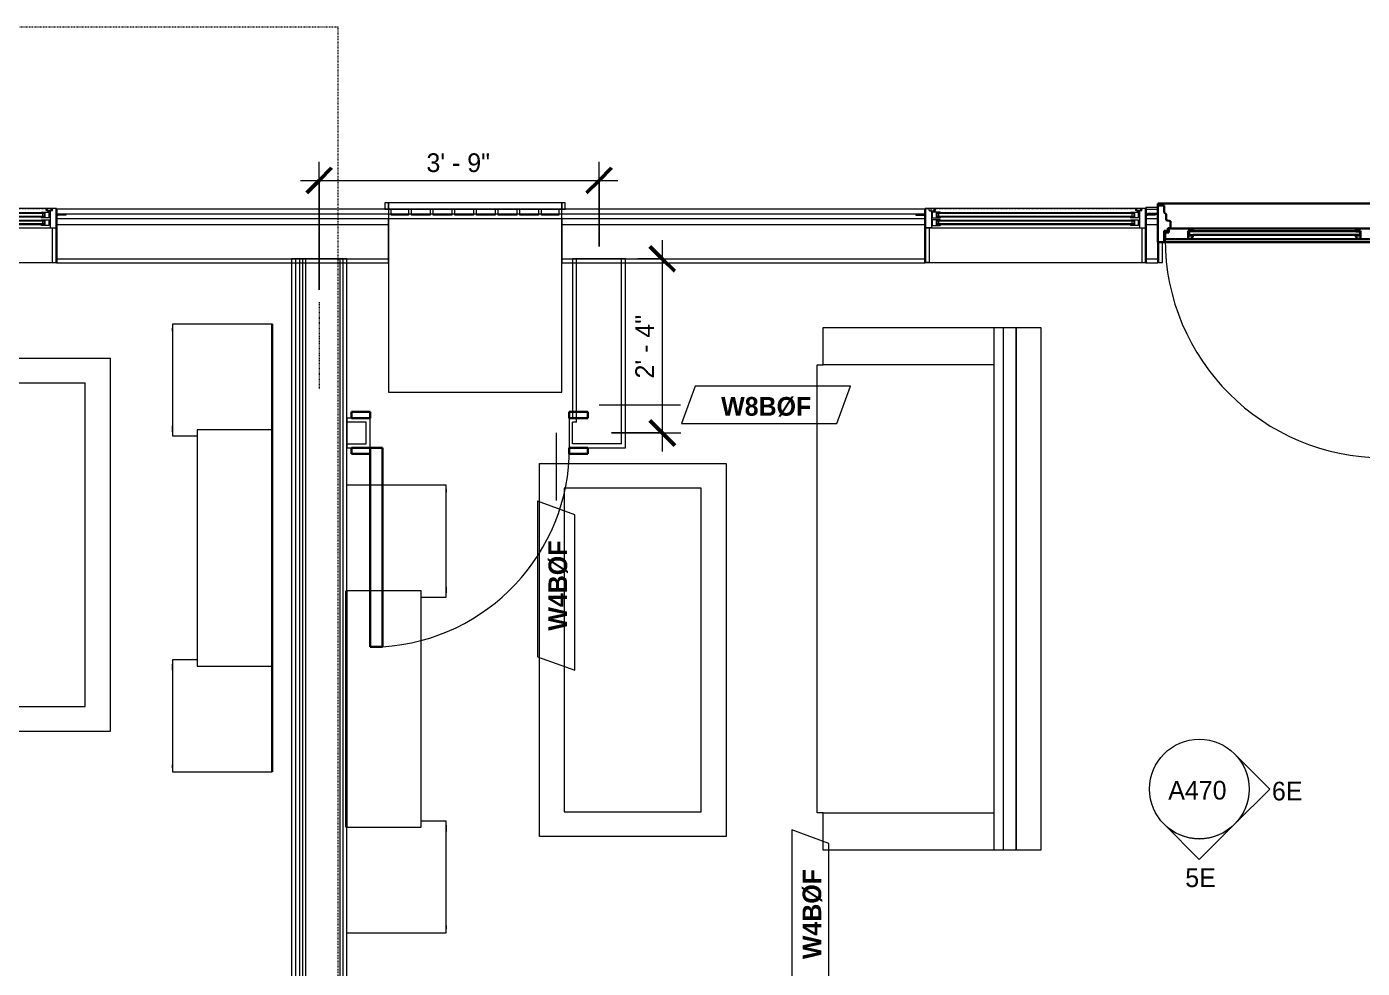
# Model space of a CAD drawing. Header units: inches. Extents: x -4010 to -1814, y 9846 to 12241.
# Drawn here: x -3184.1 to -2969.4, y 11967.6 to 12119 of the extents above; entities that cross this region are included whole.
import ezdxf

# ---------------------------------------------------------------- set-up
doc = ezdxf.new("R2010")
doc.units = ezdxf.units.IN
doc.header["$MEASUREMENT"] = 0
for name, pattern in [('Dash', [0.25, 0.125, -0.125]), ('Dash 3_32_', [0.1875, 0.09375, -0.09375]), ('Dash_2_', [0.25, 0.125, -0.125])]:
    doc.linetypes.add(name, pattern=pattern)
for name, color, linetype, lineweight in [('0-1', 7, 'Continuous', 5), ('0-2', 7, 'Continuous', 9), ('A-ANNO-DIMS', 211, 'Continuous', 9), ('A-ANNO-DIMS-32', 211, 'Continuous', 9), ('A-DETL-1', 90, 'Dash 3_32_', 18), ('A-DETL-GENF-HDLN-1', 7, 'Dash', 9), ('A-DETL-GENF-HDLN-2', 1, 'Continuous', 18), ('A-DOOR-1', 7, 'Continuous', 9), ('A-DOOR-2', 10, 'Continuous', 30), ('A-DOOR-3', 31, 'Continuous', 9), ('A-DOOR-4', 31, 'Continuous', 30), ('A-DOOR-FRAM-1', 7, 'Continuous', 9), ('A-DOOR-FRAM-2', 10, 'Continuous', 30), ('A-DOOR-FRAM-3', 31, 'Continuous', 30), ('A-DOOR-GLAZ-1', 7, 'Continuous', 9), ('A-GENM-1', 7, 'Continuous', 9), ('A-GLAZ', 151, 'Continuous', 18), ('A-GLAZ-1', 10, 'Continuous', 30), ('A-GLAZ-2', 7, 'Continuous', 9), ('A-WALL', 113, 'Continuous', 18), ('A-WALL-1', 7, 'Continuous', 9), ('A-WALL-2', 250, 'Continuous', 18), ('A-WALL-3', 113, 'Continuous', 9), ('A-WALL-IDEN', 211, 'Continuous', 9), ('G-ANNO-SYMB-3', 111, 'Continuous', 9), ('G-ANNO-SYMB-4', 111, 'Dash_2_', 9), ('I-FURN', 30, 'Continuous', 9), ('I-WALL-3', 7, 'Continuous', 9), ('I-WALL-4', 2, 'Continuous', 9)]:
    doc.layers.add(name, color=color, linetype=linetype, lineweight=lineweight)
doc.styles.add('Century Gothic', font='ufonts.com_century-gothic.ttf', dxfattribs={"height": 3})
doc.styles.add('Century Gothic_B_1', font='GOTHICB.TTF', dxfattribs={"height": 3})
doc.dimstyles.new('OD_1__HACK_2', dxfattribs={"dimscale": 12, "dimtxt": 3.132505, "dimasz": 0.333333, "dimexe": 0.25, "dimexo": 0.166667, "dimgap": 0.041667, "dimtad": 1, "dimdec": 4, "dimrnd": 0.0625, "dimzin": 3, "dimdsep": 46, "dimlunit": 4, "dimtxsty": 'Century Gothic', "dimblk1": 'OBLIQUE', "dimblk2": 'OBLIQUE', "dimsah": 1, "dimcen": 0.09, "dimdle": 0.25, "dimazin": 0, "dimtfac": 1, "dimtdec": 4, "dimtix": 1, "dimtmove": 0, "dimatfit": 3, "dimfxl": 1, "dimtvp": 1, "dimtfill": 1, "dimfrac": 2, "dimtolj": 1, "dimtzin": 0, "dimarcsym": 2})
doc.dimstyles.new('OD_1__HACK_2_1', dxfattribs={"dimscale": 12, "dimtxt": 3.132505, "dimasz": 0.333333, "dimexe": 0.25, "dimexo": 0.166667, "dimgap": 0.041667, "dimtad": 1, "dimdec": 4, "dimrnd": 0.0625, "dimzin": 3, "dimdsep": 46, "dimlunit": 4, "dimtxsty": 'Century Gothic', "dimblk1": 'OBLIQUE', "dimblk2": 'OBLIQUE', "dimsah": 1, "dimcen": 0.09, "dimdle": 0.25, "dimazin": 0, "dimtfac": 1, "dimtdec": 4, "dimtix": 1, "dimtmove": 0, "dimatfit": 3, "dimfxl": 1, "dimtvp": 1, "dimtfill": 1, "dimfrac": 2, "dimtolj": 1, "dimtzin": 0, "dimarcsym": 2})

# ---------------------------------------------------------------- blocks, each defined once
blk = doc.blocks.new('Window-Double_Hung-Marvin-Essential - ESDH3066 - 1st Floor-3090191-UNIT PLANS - 1ST FLOOR')
at = {"layer": 'A-DETL-GENF-HDLN-1'}
blk.add_line((16.1, 4.34), (-16.5, 4.34), dxfattribs=at)
at = {"layer": 'A-DETL-GENF-HDLN-2'}
for p, q in [((-17.75, 4.41), (-17.16, 4.41)), ((-17.75, 4.41), (-17.75, 1.31)), ((-17.08, 4), (-17.16, 4.41)), ((-16.85, 4.37), (-16.85, 4)), ((-16.3, 4.37), (-16.85, 4.37)), ((-16.3, 4.14), (-16.3, 4.37)), ((-16.18, 4.34), (-16.1, 4.34)), ((-16.18, 4.34), (-16.18, 4.14)), ((-16.1, 4.09), (-16.1, 4.34)), ((16.18, 4.34), (16.1, 4.34)), ((16.1, 4.09), (16.1, 4.34)), ((16.18, 4.34), (16.18, 4.14)), ((16.3, 4.14), (16.3, 4.37)), ((16.3, 4.37), (16.85, 4.37)), ((16.85, 4.37), (16.85, 4)), ((17.08, 4), (17.16, 4.41)), ((17.75, 4.41), (17.16, 4.41)), ((17.75, 4.41), (17.75, 1.31)), ((-19.25, 3.36), (-19.25, 3.31)), ((-17.75, 3.36), (-19.25, 3.36)), ((-19.25, 3.31), (-17.9, 3.31)), ((-17.9, 3.31), (-17.9, 3.2)), ((-17.9, 3.2), (-17.75, 3.2)), ((-17.08, 4), (-16.19, 4)), ((-16.38, 3.9), (-16.72, 3.9)), ((-16.72, 3.9), (-16.72, 1.31)), ((-15.34, 3.81), (-16.56, 3.81)), ((-16.56, 2.87), (-16.56, 3.81)), ((-16.56, 2.87), (-15.34, 2.87)), ((-15.34, 2.59), (-16.56, 2.59)), ((-16.56, 1.66), (-16.56, 2.59)), ((-16.38, 4), (-16.38, 3.9)), ((-16.18, 4.14), (-16.3, 4.14)), ((-16.19, 4.09), (-16.1, 4.09)), ((-16.19, 4), (-16.19, 4.09)), ((-15.94, 2.99), (-15.94, 3.71)), ((-15.94, 3.71), (-15.28, 3.71)), ((-15.28, 2.99), (-15.94, 2.99)), ((-15.94, 1.77), (-15.94, 2.49)), ((-15.94, 2.49), (-15.28, 2.49)), ((-15.84, 3.01), (-15.84, 3.7)), ((-15.84, 1.79), (-15.84, 2.48)), ((-15.54, 3.13), (-15.54, 3.57)), ((-15.54, 1.92), (-15.54, 2.35)), ((-15.34, 3.81), (-15.28, 3.75)), ((-15.34, 2.87), (-15.28, 2.94)), ((-15.34, 2.59), (-15.28, 2.53)), ((-15.28, 3.71), (-15.28, 3.75)), ((-15.28, 2.94), (-15.28, 2.99)), ((-15.28, 2.49), (-15.28, 2.53)), ((15.34, 3.81), (15.28, 3.75)), ((15.28, 3.71), (15.28, 3.75)), ((15.94, 3.71), (15.28, 3.71)), ((15.28, 2.94), (15.28, 2.99)), ((15.28, 2.99), (15.94, 2.99)), ((15.34, 2.87), (15.28, 2.94)), ((15.34, 2.59), (15.28, 2.53)), ((15.28, 2.49), (15.28, 2.53)), ((15.94, 2.49), (15.28, 2.49)), ((15.34, 3.81), (16.56, 3.81)), ((16.56, 2.87), (15.34, 2.87)), ((15.34, 2.59), (16.56, 2.59)), ((15.54, 3.13), (15.54, 3.57)), ((15.54, 1.92), (15.54, 2.35)), ((15.84, 3.01), (15.84, 3.7)), ((15.84, 1.79), (15.84, 2.48)), ((15.94, 2.99), (15.94, 3.71)), ((15.94, 1.77), (15.94, 2.49)), ((16.19, 4.09), (16.1, 4.09)), ((16.18, 4.14), (16.3, 4.14)), ((16.19, 4), (16.19, 4.09)), ((17.08, 4), (16.19, 4)), ((16.38, 4), (16.38, 3.9)), ((16.38, 3.9), (16.72, 3.9)), ((16.56, 2.87), (16.56, 3.81)), ((16.56, 1.66), (16.56, 2.59)), ((16.72, 3.9), (16.72, 1.31)), ((17.75, 3.36), (19.25, 3.36)), ((17.9, 3.2), (17.75, 3.2)), ((17.9, 3.31), (17.9, 3.2)), ((19.25, 3.31), (17.9, 3.31)), ((19.25, 3.36), (19.25, 3.31)), ((-16.72, 1.31), (-17.75, 1.31)), ((-17.13, 1.28), (-17.13, -4.31)), ((-16.56, 1.66), (-15.34, 1.66)), ((-15.28, 1.77), (-15.94, 1.77)), ((-15.34, 1.66), (-15.28, 1.72)), ((-15.28, 1.72), (-15.28, 1.77)), ((15.28, 1.72), (15.28, 1.77)), ((15.28, 1.77), (15.94, 1.77)), ((15.34, 1.66), (15.28, 1.72)), ((16.56, 1.66), (15.34, 1.66)), ((16.72, 1.31), (17.75, 1.31)), ((17.12, -4.31), (17.12, 1.28)), ((-17.13, -4.31), (-17.75, -4.31)), ((17.12, -4.31), (17.75, -4.31))]:
    blk.add_line(p, q, dxfattribs=at)
at = {"layer": 'A-GLAZ'}
for p, q in [((15.84, 3.7), (-15.84, 3.7)), ((15.84, 3.57), (-15.84, 3.57)), ((15.84, 3.13), (-15.84, 3.13)), ((15.84, 3.01), (-15.84, 3.01)), ((15.84, 2.48), (-15.84, 2.48)), ((15.84, 2.35), (-15.84, 2.35)), ((15.84, 1.92), (-15.84, 1.92)), ((15.84, 1.79), (-15.84, 1.79))]:
    blk.add_line(p, q, dxfattribs=at)
at = {"layer": 'A-GLAZ-1'}
for p, q in [((-17.75, 4.41), (-17.75, 1.31)), ((17.75, 1.31), (17.75, 4.41)), ((-17.75, 1.28), (-17.75, -4.31)), ((17.75, -4.31), (17.75, 1.28))]:
    blk.add_line(p, q, dxfattribs=at)
at = {"layer": 'A-GLAZ-2'}
for p, q in [((17.75, 4.41), (-17.75, 4.41)), ((19.62, 4.56), (17.75, 4.56)), ((17.75, 4.56), (17.75, 4.41)), ((17.75, 4.31), (19.62, 4.31)), ((19.62, 4.31), (19.62, 4.56)), ((-17.75, 1.31), (17.75, 1.31)), ((-17.75, -4.31), (17.75, -4.31))]:
    blk.add_line(p, q, dxfattribs=at)
blk = doc.blocks.new('V-Series_EWC4_SPVU_RFA_2015 - 1ST FLOOR-2484708-UNIT PLANS - 1ST FLOOR')
at = {"layer": 'A-GENM-1'}
for p, q in [((-3126, 12090.69), (-3126.56, 12090.69)), ((-3126.56, 12090.69), (-3126.56, 12089.69)), ((-3126.56, 12089.69), (-3126, 12089.69)), ((-3098.12, 12090.69), (-3126, 12090.69)), ((-3126, 12090.69), (-3126, 12089.69)), ((-3126, 12089.69), (-3126, 12090.69)), ((-3126, 12089.69), (-3098.12, 12089.69)), ((-3126, 12089.69), (-3126, 12060.25)), ((-3125.56, 12089.69), (-3126, 12089.69)), ((-3125.56, 12088.69), (-3125.56, 12089.69)), ((-3122.26, 12089.69), (-3122.76, 12089.69)), ((-3122.76, 12089.69), (-3122.76, 12088.69)), ((-3122.26, 12088.69), (-3122.26, 12089.69)), ((-3118.78, 12089.69), (-3119.28, 12089.69)), ((-3119.28, 12089.69), (-3119.28, 12088.69)), ((-3118.78, 12088.69), (-3118.78, 12089.69)), ((-3115.3, 12089.69), (-3115.8, 12089.69)), ((-3115.8, 12089.69), (-3115.8, 12088.69)), ((-3115.3, 12088.69), (-3115.3, 12089.69)), ((-3111.81, 12089.69), (-3112.31, 12089.69)), ((-3112.31, 12089.69), (-3112.31, 12088.69)), ((-3111.81, 12088.69), (-3111.81, 12089.69)), ((-3108.33, 12089.69), (-3108.83, 12089.69)), ((-3108.83, 12089.69), (-3108.83, 12088.69)), ((-3108.33, 12088.69), (-3108.33, 12089.69)), ((-3104.84, 12089.69), (-3105.34, 12089.69)), ((-3105.34, 12089.69), (-3105.34, 12088.69)), ((-3104.84, 12088.69), (-3104.84, 12089.69)), ((-3101.36, 12089.69), (-3101.86, 12089.69)), ((-3101.86, 12089.69), (-3101.86, 12088.69)), ((-3101.36, 12088.69), (-3101.36, 12089.69)), ((-3098.12, 12089.69), (-3098.56, 12089.69)), ((-3098.56, 12089.69), (-3098.56, 12088.69)), ((-3098.12, 12089.69), (-3098.12, 12090.69)), ((-3097.56, 12090.69), (-3098.12, 12090.69)), ((-3098.12, 12090.69), (-3098.12, 12089.69)), ((-3098.12, 12089.69), (-3097.56, 12089.69)), ((-3098.12, 12060.25), (-3098.12, 12089.69)), ((-3097.56, 12089.69), (-3097.56, 12090.69)), ((-3122.76, 12088.69), (-3125.56, 12088.69)), ((-3119.28, 12088.69), (-3122.26, 12088.69)), ((-3115.8, 12088.69), (-3118.78, 12088.69)), ((-3112.31, 12088.69), (-3115.3, 12088.69)), ((-3108.83, 12088.69), (-3111.81, 12088.69)), ((-3105.34, 12088.69), (-3108.33, 12088.69)), ((-3101.86, 12088.69), (-3104.84, 12088.69)), ((-3098.56, 12088.69), (-3101.36, 12088.69)), ((-3126, 12060.25), (-3098.12, 12060.25))]:
    blk.add_line(p, q, dxfattribs=at)
blk = doc.blocks.new('Bayer Built Door - 37-1_2__ x 81-3_4__ - 1st floor-3089957-UNIT PLANS - 1ST FLOOR')
at = {"layer": 'A-DOOR-1'}
blk.add_line((17.56, -0.53), (17.56, -35.66), dxfattribs=at)
blk.add_arc((17.56, -0.53), 35.13, 180, 270, dxfattribs=at)
at = {"layer": 'A-DOOR-2'}
for p, q in [((-16.95, 0.54), (-17.56, 0.53)), ((-17.56, 0.53), (-17.56, -0.53)), ((-16.95, 1.19), (-16.95, 0.54)), ((-16.95, 1.19), (-13.13, 1.19)), ((-13.87, 0.78), (-13.13, 0.78)), ((-13.87, -0.53), (-13.87, 0.78)), ((-13.13, 0.03), (-13.87, 0.03)), ((-13.13, 0.87), (-13.16, 1.19)), ((13.12, 1.19), (-13.13, 1.19)), ((-13.13, 0.78), (-13.13, 0.87)), ((-13.13, -0.03), (-13.13, 0.03)), ((13.12, 0.87), (13.16, 1.19)), ((13.12, 0.78), (13.12, 0.87)), ((13.87, 0.78), (13.12, 0.78)), ((13.12, 0.03), (13.87, 0.03)), ((13.12, -0.03), (13.12, 0.03)), ((16.95, 1.19), (13.12, 1.19)), ((13.87, -0.53), (13.87, 0.78)), ((16.95, 1.19), (16.95, 0.54)), ((16.95, 0.54), (17.56, 0.53)), ((17.56, 0.53), (17.56, -0.53)), ((-17.56, -0.53), (-13.13, -0.53)), ((-13.87, -0.47), (-13.36, -0.47)), ((-13.87, -0.53), (-13.87, -0.47)), ((-13.36, -0.47), (-13.16, -0.22)), ((-13.16, -0.22), (-13.13, -0.03)), ((13.12, -0.53), (-13.13, -0.53)), ((13.16, -0.22), (13.12, -0.03)), ((17.56, -0.53), (13.12, -0.53)), ((13.36, -0.47), (13.16, -0.22)), ((13.87, -0.47), (13.36, -0.47)), ((13.87, -0.53), (13.87, -0.47))]:
    blk.add_line(p, q, dxfattribs=at)
at = {"layer": 'A-DOOR-FRAM-1'}
for p, q in [((-18, -1), (-18.63, -1)), ((-18.63, -1), (-18.63, -4.31)), ((-18, -4.31), (-18, -1)), ((18.62, -1), (18, -1)), ((18, -1), (18, -4.31)), ((18.62, -4.31), (18.62, -1)), ((-18.63, -4.31), (-18, -4.31)), ((18, -4.31), (18.62, -4.31))]:
    blk.add_line(p, q, dxfattribs=at)
at = {"layer": 'A-DOOR-FRAM-2'}
for p, q in [((18.75, 5.22), (-18.75, 5.22)), ((-18.75, 5.22), (-18.75, 4.31)), ((-18.75, 4.87), (-18.75, -1)), ((-18.75, 4.87), (-17.72, 4.87)), ((-17.72, 3.75), (-17.72, 4.87)), ((17.72, 3.75), (17.72, 4.87)), ((18.75, 4.87), (17.72, 4.87)), ((18.75, 4.31), (18.75, 5.22)), ((18.75, 4.87), (18.75, -1)), ((-20.38, 3.56), (-18.75, 3.56)), ((-17.38, 3.51), (-17.72, 3.75)), ((-17.38, 2.51), (-17.38, 3.51)), ((-16.69, 2.36), (-17.38, 2.51)), ((-16.69, 1.22), (-16.69, 2.36)), ((16.69, 2.36), (17.38, 2.51)), ((16.69, 1.22), (16.69, 2.36)), ((17.38, 3.51), (17.72, 3.75)), ((17.38, 2.51), (17.38, 3.51)), ((20.37, 3.56), (18.75, 3.56)), ((-17.72, 0.78), (-17.14, 0.78)), ((-17.72, -1), (-17.72, 0.78)), ((-17.14, 0.78), (-17.14, 1.22)), ((-17.14, 1.22), (-16.69, 1.22)), ((17.14, 1.22), (16.69, 1.22)), ((17.14, 0.78), (17.14, 1.22)), ((17.72, 0.78), (17.14, 0.78)), ((17.72, -1), (17.72, 0.78)), ((-18.37, -1), (-18.75, -1)), ((-18.75, -1), (-17.72, -1)), ((-18.75, -1), (-18.63, -1)), ((-18, -1), (18, -1)), ((18.75, -1), (17.72, -1)), ((18.62, -1), (18.75, -1))]:
    blk.add_line(p, q, dxfattribs=at)
at = {"layer": 'A-DOOR-GLAZ-1'}
for p, q in [((-13.13, 0.62), (-13.87, 0.62)), ((-13.87, 0.19), (-13.13, 0.19)), ((-13.66, 0.62), (-13.66, 0.19)), ((13.12, 0.78), (-13.13, 0.78)), ((13.12, 0.62), (-13.13, 0.62)), ((13.12, 0.19), (-13.13, 0.19)), ((13.12, 0.03), (-13.13, 0.03)), ((13.12, 0.62), (13.87, 0.62)), ((13.87, 0.19), (13.12, 0.19)), ((13.66, 0.62), (13.66, 0.19))]:
    blk.add_line(p, q, dxfattribs=at)
blk = doc.blocks.new('Window-Double_Hung-Marvin-Essential - ESDH3066 - 1st Floor-3090113-UNIT PLANS - 1ST FLOOR')
at = {"layer": 'A-DETL-GENF-HDLN-1'}
blk.add_line((16.1, 4.34), (-16.5, 4.34), dxfattribs=at)
at = {"layer": 'A-DETL-GENF-HDLN-2'}
for p, q in [((-17.75, 4.41), (-17.16, 4.41)), ((-17.75, 4.41), (-17.75, 1.31)), ((-17.08, 4), (-17.16, 4.41)), ((-16.85, 4.37), (-16.85, 4)), ((-16.3, 4.37), (-16.85, 4.37)), ((-16.3, 4.14), (-16.3, 4.37)), ((-16.18, 4.34), (-16.1, 4.34)), ((-16.18, 4.34), (-16.18, 4.14)), ((-16.1, 4.09), (-16.1, 4.34)), ((16.18, 4.34), (16.1, 4.34)), ((16.1, 4.09), (16.1, 4.34)), ((16.18, 4.34), (16.18, 4.14)), ((16.3, 4.14), (16.3, 4.37)), ((16.3, 4.37), (16.85, 4.37)), ((16.85, 4.37), (16.85, 4)), ((17.08, 4), (17.16, 4.41)), ((17.75, 4.41), (17.16, 4.41)), ((17.75, 4.41), (17.75, 1.31)), ((-19.25, 3.36), (-19.25, 3.31)), ((-17.75, 3.36), (-19.25, 3.36)), ((-19.25, 3.31), (-17.9, 3.31)), ((-17.9, 3.31), (-17.9, 3.2)), ((-17.9, 3.2), (-17.75, 3.2)), ((-17.08, 4), (-16.19, 4)), ((-16.38, 3.9), (-16.72, 3.9)), ((-16.72, 3.9), (-16.72, 1.31)), ((-15.34, 3.81), (-16.56, 3.81)), ((-16.56, 2.87), (-16.56, 3.81)), ((-16.56, 2.87), (-15.34, 2.87)), ((-15.34, 2.59), (-16.56, 2.59)), ((-16.56, 1.66), (-16.56, 2.59)), ((-16.38, 4), (-16.38, 3.9)), ((-16.18, 4.14), (-16.3, 4.14)), ((-16.19, 4.09), (-16.1, 4.09)), ((-16.19, 4), (-16.19, 4.09)), ((-15.94, 2.99), (-15.94, 3.71)), ((-15.94, 3.71), (-15.28, 3.71)), ((-15.28, 2.99), (-15.94, 2.99)), ((-15.94, 1.77), (-15.94, 2.49)), ((-15.94, 2.49), (-15.28, 2.49)), ((-15.84, 3.01), (-15.84, 3.7)), ((-15.84, 1.79), (-15.84, 2.48)), ((-15.54, 3.13), (-15.54, 3.57)), ((-15.54, 1.92), (-15.54, 2.35)), ((-15.34, 3.81), (-15.28, 3.75)), ((-15.34, 2.87), (-15.28, 2.94)), ((-15.34, 2.59), (-15.28, 2.53)), ((-15.28, 3.71), (-15.28, 3.75)), ((-15.28, 2.94), (-15.28, 2.99)), ((-15.28, 2.49), (-15.28, 2.53)), ((15.34, 3.81), (15.28, 3.75)), ((15.28, 3.71), (15.28, 3.75)), ((15.94, 3.71), (15.28, 3.71)), ((15.28, 2.94), (15.28, 2.99)), ((15.28, 2.99), (15.94, 2.99)), ((15.34, 2.87), (15.28, 2.94)), ((15.34, 2.59), (15.28, 2.53)), ((15.28, 2.49), (15.28, 2.53)), ((15.94, 2.49), (15.28, 2.49)), ((15.34, 3.81), (16.56, 3.81)), ((16.56, 2.87), (15.34, 2.87)), ((15.34, 2.59), (16.56, 2.59)), ((15.54, 3.13), (15.54, 3.57)), ((15.54, 1.92), (15.54, 2.35)), ((15.84, 3.01), (15.84, 3.7)), ((15.84, 1.79), (15.84, 2.48)), ((15.94, 2.99), (15.94, 3.71)), ((15.94, 1.77), (15.94, 2.49)), ((16.19, 4.09), (16.1, 4.09)), ((16.18, 4.14), (16.3, 4.14)), ((16.19, 4), (16.19, 4.09)), ((17.08, 4), (16.19, 4)), ((16.38, 4), (16.38, 3.9)), ((16.38, 3.9), (16.72, 3.9)), ((16.56, 2.87), (16.56, 3.81)), ((16.56, 1.66), (16.56, 2.59)), ((16.72, 3.9), (16.72, 1.31)), ((17.75, 3.36), (19.25, 3.36)), ((17.9, 3.2), (17.75, 3.2)), ((17.9, 3.31), (17.9, 3.2)), ((19.25, 3.31), (17.9, 3.31)), ((19.25, 3.36), (19.25, 3.31)), ((-16.72, 1.31), (-17.75, 1.31)), ((-17.13, 1.28), (-17.13, -4.31)), ((-16.56, 1.66), (-15.34, 1.66)), ((-15.28, 1.77), (-15.94, 1.77)), ((-15.34, 1.66), (-15.28, 1.72)), ((-15.28, 1.72), (-15.28, 1.77)), ((15.28, 1.72), (15.28, 1.77)), ((15.28, 1.77), (15.94, 1.77)), ((15.34, 1.66), (15.28, 1.72)), ((16.56, 1.66), (15.34, 1.66)), ((16.72, 1.31), (17.75, 1.31)), ((17.12, -4.31), (17.12, 1.28)), ((-17.13, -4.31), (-17.75, -4.31)), ((17.12, -4.31), (17.75, -4.31))]:
    blk.add_line(p, q, dxfattribs=at)
at = {"layer": 'A-GLAZ'}
for p, q in [((15.84, 3.7), (-15.84, 3.7)), ((15.84, 3.57), (-15.84, 3.57)), ((15.84, 3.13), (-15.84, 3.13)), ((15.84, 3.01), (-15.84, 3.01)), ((15.84, 2.48), (-15.84, 2.48)), ((15.84, 2.35), (-15.84, 2.35)), ((15.84, 1.92), (-15.84, 1.92)), ((15.84, 1.79), (-15.84, 1.79))]:
    blk.add_line(p, q, dxfattribs=at)
at = {"layer": 'A-GLAZ-1'}
for p, q in [((-17.75, 4.41), (-17.75, 1.31)), ((17.75, 1.31), (17.75, 4.41)), ((-17.75, 1.28), (-17.75, -4.31)), ((17.75, -4.31), (17.75, 1.28))]:
    blk.add_line(p, q, dxfattribs=at)
at = {"layer": 'A-GLAZ-2'}
for p, q in [((17.75, 4.41), (-17.75, 4.41)), ((-17.75, 1.31), (17.75, 1.31)), ((-17.75, -4.31), (17.75, -4.31))]:
    blk.add_line(p, q, dxfattribs=at)
blk = doc.blocks.new('CTR - 1st Phase - Shell_rvt-1-UNIT PLANS - 1ST FLOOR')
at = {"layer": 'A-WALL-1'}
for p, q in [((-3039.67, 12089.69), (-3179.37, 12089.69)), ((-3002.27, 12089.69), (-3002.3, 12089.69)), ((-3002.27, 12081.06), (-3002.27, 12089.69)), ((-3126, 12081.06), (-3126, 12088.19)), ((-3126, 12088.19), (-3098.12, 12088.19)), ((-3098.12, 12088.19), (-3098.12, 12081.06)), ((-3179.37, 12086.69), (-3179.37, 12086.66)), ((-3039.67, 12086.66), (-3039.67, 12086.69)), ((-3004.17, 12086.69), (-3004.17, 12086.66)), ((-3179.37, 12081.06), (-3126, 12081.06)), ((-3098.12, 12081.06), (-3039.67, 12081.06)), ((-3004.17, 12081.06), (-3002.27, 12081.06))]:
    blk.add_line(p, q, dxfattribs=at)
at = {"layer": 'A-WALL-2'}
for p, q in [((-3179.37, 12088.94), (-3039.67, 12088.94)), ((-3179.37, 12088.19), (-3126, 12088.19)), ((-3179.37, 12087.19), (-3126, 12087.19)), ((-3098.12, 12088.19), (-3039.67, 12088.19)), ((-3098.12, 12087.19), (-3039.67, 12087.19)), ((-3004.17, 12088.94), (-3002.27, 12088.94)), ((-3004.17, 12088.19), (-3002.27, 12088.19)), ((-3004.17, 12087.19), (-3002.27, 12087.19)), ((-3179.37, 12081.69), (-3126, 12081.69)), ((-3098.12, 12081.69), (-3039.67, 12081.69)), ((-3004.17, 12081.69), (-3002.27, 12081.69))]:
    blk.add_line(p, q, dxfattribs=at)
at = {"layer": '0-2'}
for name, p in [('Window-Double_Hung-Marvin-Essential - ESDH3066 - 1st Floor-3090113-UNIT PLANS - 1ST FLOOR', (-3197.12, 12085.38)), ('V-Series_EWC4_SPVU_RFA_2015 - 1ST FLOOR-2484708-UNIT PLANS - 1ST FLOOR', (0, 0)), ('Window-Double_Hung-Marvin-Essential - ESDH3066 - 1st Floor-3090191-UNIT PLANS - 1ST FLOOR', (-3021.92, 12085.38)), ('Bayer Built Door - 37-1_2__ x 81-3_4__ - 1st floor-3089957-UNIT PLANS - 1ST FLOOR', (-2983.52, 12085.38))]:
    blk.add_blockref(name, p, dxfattribs=at)
blk = doc.blocks.new('CTR - 1st Phase - Common Walls_rvt-1-UNIT PLANS - 1ST FLOOR')
at = {"layer": 'A-WALL-2'}
for p, q in [((-3140.94, 12081.69), (-3140.94, 11845.74)), ((-3140.31, 12081.69), (-3140.31, 11845.74)), ((-3139.81, 12081.69), (-3139.81, 11845.74)), ((-3139.31, 12081.69), (-3139.31, 11845.74)), ((-3133.81, 12081.69), (-3133.81, 11743.36)), ((-3133.31, 12081.69), (-3133.31, 11743.36))]:
    blk.add_line(p, q, dxfattribs=at)
at = {"layer": 'I-WALL-3'}
for p, q in [((-3132.69, 12081.69), (-3141.56, 12081.69)), ((-3141.56, 12081.69), (-3141.56, 11846.36)), ((-3132.69, 12028.3), (-3132.69, 12081.69)), ((-3132.69, 11743.36), (-3132.69, 11990.3))]:
    blk.add_line(p, q, dxfattribs=at)
blk = doc.blocks.new('Entertainment_Center_14771 - Entertainment_Center_14771-3403083-UNIT PLANS - 1ST FLOOR')
at = {"layer": 'I-FURN'}
for p, q in [((-18, 10), (-36, 10)), ((-36, 10), (-36, -6)), ((-34.85, 10.03), (-35.34, 10.03)), ((-35.34, 10.03), (-35.34, 10)), ((-34.85, 10), (-34.85, 10.03)), ((-18.66, 10.03), (-19.66, 10.03)), ((-19.66, 10.03), (-19.66, 10)), ((-18.66, 10), (-18.66, 10.03)), ((-18, 6), (-18, 10)), ((36, 10), (18, 10)), ((18, 10), (18, 6)), ((18.66, 10.03), (18.66, 10)), ((19.66, 10.03), (18.66, 10.03)), ((19.66, 10), (19.66, 10.03)), ((35.34, 10.03), (34.85, 10.03)), ((34.85, 10.03), (34.85, 10)), ((35.34, 10), (35.34, 10.03)), ((36, -6), (36, 10)), ((19, 6), (-19, 6)), ((-19, 6), (-19, -6)), ((19, -6), (19, 6)), ((-36, -6), (-19, -6)), ((-36, -6.12), (-36, -6)), ((-36, -6), (-19, -6)), ((-19, -6.12), (-36, -6.12)), ((-19, -6), (19, -6)), ((-19, -6.12), (-19, -6)), ((-19, -6), (19, -6)), ((19, -6.12), (-19, -6.12)), ((19, -6), (36, -6)), ((19, -6), (19, -6.12)), ((19, -6), (36, -6)), ((36, -6.12), (19, -6.12)), ((36, -6.12), (36, -6))]:
    blk.add_line(p, q, dxfattribs=at)
blk = doc.blocks.new('Table-Coffee - one-1372853-UNIT PLANS - 1ST FLOOR')
at = {"layer": 'I-FURN'}
for p, q in [((-29.28, 11.25), (30.72, 11.25)), ((-29.28, -18.75), (-29.28, 11.25)), ((30.72, 11.25), (30.72, -18.75)), ((26.72, 7.25), (-25.28, 7.25)), ((-25.28, 7.25), (-25.28, -14.75)), ((26.72, -14.75), (26.72, 7.25)), ((-25.28, -14.75), (26.72, -14.75)), ((30.72, -18.75), (-29.28, -18.75))]:
    blk.add_line(p, q, dxfattribs=at)
blk = doc.blocks.new('Entertainment_Center_14771 - Entertainment_Center_14771-V72-UNIT PLANS - 1ST FLOOR')
at = {"layer": 'I-FURN'}
for p, q in [((-18, 10), (-36, 10)), ((-36, 10), (-36, -5.99)), ((-34.85, 10.03), (-35.34, 10.03)), ((-35.34, 10.03), (-35.34, 10)), ((-34.85, 10), (-34.85, 10.03)), ((-18.66, 10.03), (-19.66, 10.03)), ((-19.66, 10.03), (-19.66, 10)), ((-18.66, 10), (-18.66, 10.03)), ((-18, 6), (-18, 10)), ((36, 10), (18, 10)), ((18, 10), (18, 6)), ((18.66, 10.03), (18.66, 10)), ((19.66, 10.03), (18.66, 10.03)), ((19.66, 10), (19.66, 10.03)), ((35.34, 10.03), (34.85, 10.03)), ((34.85, 10.03), (34.85, 10)), ((35.34, 10), (35.34, 10.03)), ((36, -5.99), (36, 10)), ((19, 6), (-19, 6)), ((-19, 6), (-19, -6)), ((19, -6), (19, 6)), ((-19, -6), (19, -6)), ((-19, -6.12), (-19, -6)), ((-19, -6), (19, -6)), ((19, -6.12), (-19, -6.12)), ((19, -6), (19, -6.12))]:
    blk.add_line(p, q, dxfattribs=at)
blk = doc.blocks.new('Couch-Both_Arms-Generic - 1-1372852-UNIT PLANS - 1ST FLOOR')
at = {"layer": 'I-FURN'}
for p, q in [((-42, 17.5), (-36, 17.5)), ((-42, -10), (-42, 17.5)), ((-36, 18.5), (36, 18.5)), ((-36, 17.5), (-36, 18.5)), ((-36, 17.5), (-36, -10)), ((36, 18.5), (36, 17.5)), ((36, 17.5), (42, 17.5)), ((36, -10), (36, 17.5)), ((42, 17.5), (42, -10)), ((-42, -10), (42, -10)), ((-42, -13.5), (-42, -10)), ((42, -10), (42, -13.5)), ((-42, -11.5), (42, -11.5)), ((-42, -13.5), (42, -13.5)), ((-42, -17.5), (-42, -13.5)), ((42, -13.5), (-42, -13.5)), ((42, -13.5), (42, -17.5)), ((42, -17.5), (-42, -17.5))]:
    blk.add_line(p, q, dxfattribs=at)
blk = doc.blocks.new('SWING - SINGLE - FLUSH - 32_ x 80_ - MAGIC PAK DOOR - ACOUSTICAL SEAL-3931467-UNIT PLANS - 1ST FLOOR')
at = {"layer": 'A-DOOR-3'}
blk.add_arc((16, 2.37), 32.07, 93.5759, 180, dxfattribs=at)
at = {"layer": 'A-DOOR-4'}
for p, q in [((14, 2.37), (14, 34.38)), ((16, 34.38), (14, 34.38)), ((16, 2.37), (16, 34.38)), ((16, 2.37), (14, 2.37))]:
    blk.add_line(p, q, dxfattribs=at)
at = {"layer": 'A-DOOR-FRAM-3'}
for p, q in [((-16, 3.37), (-19, 3.37)), ((-19, 3.37), (-19, 2.37)), ((-19, 2.37), (-16, 2.37)), ((-16, 2.37), (-16, 3.37)), ((19, 3.37), (16, 3.37)), ((16, 3.37), (16, 2.37)), ((16, 2.37), (19, 2.37)), ((19, 2.37), (19, 3.37)), ((-16, -2.38), (-19, -2.38)), ((-19, -2.38), (-19, -3.38)), ((-19, -3.38), (-16, -3.38)), ((-16, -3.38), (-16, -2.38)), ((19, -2.38), (16, -2.38)), ((16, -2.38), (16, -3.38)), ((16, -3.38), (19, -3.38)), ((19, -3.38), (19, -2.38))]:
    blk.add_line(p, q, dxfattribs=at)
blk = doc.blocks.new('Elevation - Filled Arrow-152140-UNIT PLANS - 1ST FLOOR')
at = {"layer": 'G-ANNO-SYMB-3'}
for start, end in [(360, 180), (180, 360)]:
    blk.add_arc((0, 0), 0.25, start, end, dxfattribs=at)
blk = doc.blocks.new('Elevation - Filled Arrow-151867-UNIT PLANS - 1ST FLOOR')
at = {"layer": 'G-ANNO-SYMB-3'}
for p, q in [((0, 0.3536), (-0.1768, 0.1768)), ((0.1768, 0.1768), (0, 0.3536))]:
    blk.add_line(p, q, dxfattribs=at)
blk.add_arc((0, 0), 0.25, 45, 135, dxfattribs=at)
blk = doc.blocks.new('DIMBLOCK203-UNIT PLANS - 1ST FLOOR')
at = {"layer": 'A-ANNO-DIMS-32'}
for p, q in [((-3137.12, 12076.72), (-3137.12, 12097.3)), ((-3092.12, 12083.69), (-3092.12, 12097.3)), ((-3140.12, 12094.3), (-3089.12, 12094.3)), ((-3137.12, 12094.3), (-3137.12, 12076.72)), ((-3092.12, 12094.3), (-3092.12, 12083.69))]:
    blk.add_line(p, q, dxfattribs=at)
at = {"layer": 'A-ANNO-DIMS-32', "lineweight": 50}
for p, q in [((-3137.12, 12094.3), (-3135.12, 12096.3)), ((-3092.12, 12094.3), (-3090.12, 12096.3)), ((-3137.12, 12094.3), (-3139.12, 12092.3)), ((-3092.12, 12094.3), (-3094.12, 12092.3))]:
    blk.add_line(p, q, dxfattribs=at)
at = {"layer": 'A-ANNO-DIMS-32', "color": 0, "insert": (-3119.87, 12098.64), "char_height": 3, "width": 12.5897, "attachment_point": 1, "line_spacing_factor": 0.984502, "style": 'Century Gothic', "bg_fill": 3, "box_fill_scale": 1.25, "bg_fill_color": 256, "bg_fill_true_color": 13158600, "bg_fill_transparency": 0}
blk.add_mtext('3\' - 9"', dxfattribs=at)
blk = doc.blocks.new('_Oblique')
at = {"color": 0, "linetype": 'ByBlock', "lineweight": -2}
blk.add_line((-0.5, -0.5), (0.5, 0.5), dxfattribs=at)
blk = doc.blocks.new('DIMBLOCK294-UNIT PLANS - 1ST FLOOR')
at = {"layer": 'A-ANNO-DIMS-32', "lineweight": 50}
for p, q in [((-3081.95, 12081.69), (-3083.95, 12083.69)), ((-3081.95, 12081.69), (-3079.95, 12079.69)), ((-3081.95, 12053.69), (-3083.95, 12055.69)), ((-3081.95, 12053.69), (-3079.95, 12051.69))]:
    blk.add_line(p, q, dxfattribs=at)
at = {"layer": 'A-ANNO-DIMS-32'}
for p, q in [((-3081.95, 12084.69), (-3081.95, 12050.69)), ((-3085.87, 12081.69), (-3078.95, 12081.69)), ((-3081.95, 12081.69), (-3085.87, 12081.69)), ((-3090.12, 12053.69), (-3078.95, 12053.69)), ((-3081.95, 12053.69), (-3090.12, 12053.69))]:
    blk.add_line(p, q, dxfattribs=at)
at = {"layer": 'A-ANNO-DIMS-32', "color": 0, "insert": (-3086.29, 12062.45), "char_height": 3, "width": 12.5897, "attachment_point": 1, "rotation": 90, "line_spacing_factor": 0.984502, "style": 'Century Gothic', "bg_fill": 3, "box_fill_scale": 1.25, "bg_fill_color": 256, "bg_fill_true_color": 13158600, "bg_fill_transparency": 0}
blk.add_mtext('2\' - 4"', dxfattribs=at)
blk = doc.blocks.new('Wall Tag - Arch Wall-3956453-UNIT PLANS - 1ST FLOOR')
at = {"layer": 'A-WALL-IDEN'}
for p, q in [((-0.3561, 0.0937), (-0.4244, -0.0937)), ((0.4244, 0.0937), (-0.3561, 0.0937)), ((0.3561, -0.0937), (0.4244, 0.0937)), ((-0.4244, -0.0937), (0.3561, -0.0937))]:
    blk.add_line(p, q, dxfattribs=at)

msp = doc.modelspace()

# ---------------------------------------------------------------- block references
at = {"layer": '0-1'}
msp.add_blockref('CTR - 1st Phase - Shell_rvt-1-UNIT PLANS - 1ST FLOOR', (0, 0), dxfattribs=at)

# ---------------------------------------------------------------- next in the draw order: linework, layer by layer
at = {"layer": 'A-DETL-1'}
msp.add_line((-3137.12374, 12074.71811), (-3137.12374, 12060.71811), dxfattribs=at)
at = {"layer": 'A-WALL'}
for p, q in [((-3095.74874, 12055.44399), (-3095.74874, 12081.69399)), ((-3088.49874, 12051.94399), (-3088.49874, 12081.69399)), ((-3129.56124, 12055.44399), (-3132.68624, 12055.44399)), ((-3129.56124, 12051.94399), (-3129.56124, 12055.44399)), ((-3095.74874, 12055.44399), (-3096.37374, 12055.44399)), ((-3132.68624, 12051.94399), (-3129.56124, 12051.94399)), ((-3088.49874, 12051.94399), (-3096.37374, 12051.94399))]:
    msp.add_line(p, q, dxfattribs=at)
at = {"layer": 'A-WALL-3'}
for p, q in [((-3128.93624, 12056.06899), (-3132.68624, 12056.06899)), ((-3132.68624, 12056.06899), (-3132.68624, 12051.31899)), ((-3128.93624, 12051.31899), (-3128.93624, 12056.06899)), ((-3096.37374, 12056.06899), (-3096.93624, 12056.06899)), ((-3096.93624, 12056.06899), (-3096.93624, 12051.31899)), ((-3096.37374, 12051.94399), (-3096.37374, 12055.44399)), ((-3132.68624, 12051.31899), (-3128.93624, 12051.31899)), ((-3096.93624, 12051.31899), (-3096.37374, 12051.31899))]:
    msp.add_line(p, q, dxfattribs=at)
at = {"layer": 'A-WALL-IDEN'}
msp.add_line((-3099.00259, 12053.69399), (-3099.00259, 12042.85083), dxfattribs=at)
at = {"layer": 'G-ANNO-SYMB-4'}
for p, q in [((-3466.52374, 12118.99836), (-3134.12374, 12118.99836)), ((-3134.12374, 12118.99836), (-3134.12374, 11838.9894))]:
    msp.add_line(p, q, dxfattribs=at)
at = {"layer": 'I-WALL-4'}
for p, q in [((-3096.37374, 12081.69399), (-3096.37374, 12056.06899)), ((-3087.87374, 12081.69399), (-3096.37374, 12081.69399)), ((-3087.87374, 12051.31899), (-3087.87374, 12081.69399)), ((-3096.37374, 12051.31899), (-3087.87374, 12051.31899))]:
    msp.add_line(p, q, dxfattribs=at)

# ---------------------------------------------------------------- next in the draw order: block references
at = {"layer": '0-1'}
msp.add_blockref('CTR - 1st Phase - Common Walls_rvt-1-UNIT PLANS - 1ST FLOOR', (0, 0), dxfattribs=at)
at = {"layer": 'A-DOOR-3', "rotation": 180}
msp.add_blockref('SWING - SINGLE - FLUSH - 32_ x 80_ - MAGIC PAK DOOR - ACOUSTICAL SEAL-3931467-UNIT PLANS - 1ST FLOOR', (-3112.93624, 12053.69399), dxfattribs=at)
at = {"layer": 'A-WALL-IDEN', "xscale": 31.99999999999999, "yscale": 31.99999999999999, "zscale": 31.99999999999999, "rotation": 89.99999999999991}
for p in [(-3099.00259, 12029.11912), (-3058.14356, 11976.31426)]:
    msp.add_blockref('Wall Tag - Arch Wall-3956453-UNIT PLANS - 1ST FLOOR', p, dxfattribs=at)
at = {"layer": 'G-ANNO-SYMB-3', "extrusion": (0, 0, -1), "xscale": 31.99999999999999, "yscale": 31.99999999999999, "zscale": 31.99999999999999}
msp.add_blockref('Elevation - Filled Arrow-152140-UNIT PLANS - 1ST FLOOR', (2995.59354, 11996.44759), dxfattribs=at)
at = {"layer": 'G-ANNO-SYMB-3', "extrusion": (0, 0, -1), "xscale": 31.99999999999999, "yscale": 31.99999999999999, "zscale": 31.99999999999999, "rotation": 89.99999999999298}
msp.add_blockref('Elevation - Filled Arrow-151867-UNIT PLANS - 1ST FLOOR', (2995.59354, 11996.44759), dxfattribs=at)
at = {"layer": 'G-ANNO-SYMB-3', "xscale": 31.99999999999999, "yscale": 31.99999999999999, "zscale": 31.99999999999999, "rotation": 180}
msp.add_blockref('Elevation - Filled Arrow-151867-UNIT PLANS - 1ST FLOOR', (-2995.59354, 11996.44759), dxfattribs=at)
at = {"layer": 'I-FURN'}
for name, p, rotation in [('Entertainment_Center_14771 - Entertainment_Center_14771-3403083-UNIT PLANS - 1ST FLOOR', (-3150.73047, 12035.20174), 89.9999999999821), ('Couch-Both_Arms-Generic - 1-1372852-UNIT PLANS - 1ST FLOOR', (-3038.55479, 12028.61899), 90.00000000000061), ('Table-Coffee - one-1372853-UNIT PLANS - 1ST FLOOR', (-3189.47893, 12034.99288), 89.9999999999723), ('Table-Coffee - one-1372853-UNIT PLANS - 1ST FLOOR', (-3082.95027, 12019.51311), 269.9999999999875), ('Entertainment_Center_14771 - Entertainment_Center_14771-V72-UNIT PLANS - 1ST FLOOR', (-3126.69874, 12009.30425), 269.9999999999976)]:
    msp.add_blockref(name, p, dxfattribs=dict(at, rotation=rotation))

# ---------------------------------------------------------------- next in the draw order: texts
at = {"layer": 'A-WALL-IDEN', "insert": (-3072.48073, 12059.46533), "char_height": 3, "width": 17.372, "attachment_point": 1, "style": 'Century Gothic_B_1'}
msp.add_mtext('W8BØF', dxfattribs=at)
at = {"layer": 'A-WALL-IDEN', "char_height": 3, "width": 17.372, "attachment_point": 1, "rotation": 90, "style": 'Century Gothic_B_1'}
for insert in [(-3100.25012, 12021.9032), (-3059.39109, 11969.09834)]:
    msp.add_mtext('W4BØF', dxfattribs=dict(at, insert=insert))
at = {"layer": 'G-ANNO-SYMB-3', "char_height": 3, "attachment_point": 1, "style": 'Century Gothic'}
for s, insert, width in [('A470', (-3000.58452, 11997.75401), 12.221), ('6E', (-2983.91453, 11997.61959), 5.555), ('5E', (-2997.85321, 11983.68092), 5.555)]:
    msp.add_mtext(s, dxfattribs=dict(at, insert=insert, width=width))

# ---------------------------------------------------------------- next in the draw order: dimensions: what is measured, and where the dimension line sits
at = {"layer": 'A-ANNO-DIMS'}
dim = msp.add_linear_dim(base=(-3092.12374, 12094.29787), p1=(-3137.12374, 12074.71811), p2=(-3092.12374, 12081.69399), dimstyle='OD_1__HACK_2', override={"dimpost": '<>', "dimfxl": 45.537488}, dxfattribs=at)
dim.commit()
dim.dimension.update_dxf_attribs({"geometry": 'DIMBLOCK203-UNIT PLANS - 1ST FLOOR', "text_midpoint": (-3114.62374, 12096.37333)})

# ---------------------------------------------------------------- next in the draw order: dimensions: what is measured, and where the dimension line sits
dim = msp.add_linear_dim(base=(-3081.94567, 12053.69399), p1=(-3087.87374, 12081.69399), p2=(-3092.12374, 12053.69399), angle=90, dimstyle='OD_1__HACK_2_1', override={"dimpost": '<>', "dimfxl": 28.320708}, dxfattribs=at)
dim.commit()
dim.dimension.update_dxf_attribs({"geometry": 'DIMBLOCK294-UNIT PLANS - 1ST FLOOR', "text_midpoint": (-3083.9834, 12067.69399)})

# ---------------------------------------------------------------- next in the draw order: linework, layer by layer
at = {"layer": 'A-WALL-IDEN'}
msp.add_line((-3092.12374, 12058.2178), (-3078.99651, 12058.2178), dxfattribs=at)

# ---------------------------------------------------------------- next in the draw order: block references
at = {"layer": 'A-WALL-IDEN', "xscale": 31.99999999999999, "yscale": 31.99999999999999, "zscale": 31.99999999999999}
msp.add_blockref('Wall Tag - Arch Wall-3956453-UNIT PLANS - 1ST FLOOR', (-3065.26481, 12058.2178), dxfattribs=at)

doc.saveas('drawing.dxf')
